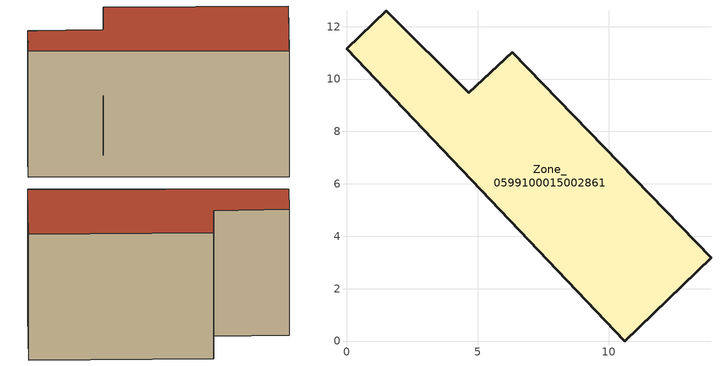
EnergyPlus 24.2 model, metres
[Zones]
Zone_0599100015002861
 floor ground (C_G): 10.61,0 0,11.16 1.51,12.6 4.66,9.47 6.33,11.03 13.91,3.19 z0.84
 wall outside (C_F): 0,11.16 10.61,0 13.91,3.19 6.33,11.03 4.66,9.47 1.51,12.6 0,11.16 z0.84:9.92
 roof outside (C_R): 1.51,12.6 0,11.16 10.61,0 13.91,3.19 6.33,11.03 4.66,9.47 z9.92
[BUILDING]
Pand.0599100015002861: North Axis=0; Terrain=City; Loads Convergence Tolerance Value=0.04; Temperature Convergence Tolerance Value=0.4; Solar Distribution=FullExterior; Maximum Number of Warmup Days=25; Minimum Number of Warmup Days=1
[Site:Location]
Rotterdam.The.Hague.AP_ZH_NLD Design_Conditions: Latitude=51.96; Longitude=4.45; Time Zone=1; Elevation=-4.5
[SITE:GROUNDTEMPERATURE:BUILDINGSURFACE]
18, 18, 18, 18, 18, 18, 18, 18, 18, 18, 18, 18
[MATERIAL] Thermal Absorptance=0.9; Solar Absorptance=0.7; Visible Absorptance=0.7
Name | Roughness | Thickness | Conductivity | Density | Specific Heat
G.TI.1975-1991 | MediumSmooth | 0.15 | 0.288461 | 540 | 1210
F.TI.1975-1991 | Rough | 0.3 | 0.230769 | 1920 | 840
R.TI.1975-1991 | MediumRough | 0.2 | 0.153846 | 1500 | 1000
[CONSTRUCTION]
C_G: G.TI.1975-1991
C_F: F.TI.1975-1991
C_R: R.TI.1975-1991
[ZONE]
Zone_0599100015002861: Type=1; Multiplier=1; Ceiling Height=Autocalculate; Volume=Autocalculate; Floor Area=autocalculate; Part of Total Floor Area=Yes
[ZONEINFILTRATION:DESIGNFLOWRATE]
Infil_Zone_0599100015002861: Zone or ZoneList or Space or SpaceList=Zone_0599100015002861; Schedule=AlwaysOn; Design Flow Rate Calculation Method=Flow/Area; Flow Rate per Floor Area=0.003; Constant Term Coefficient=1; Temperature Term Coefficient=0; Velocity Term Coefficient=0; Velocity Squared Term Coefficient=0
[HVACTEMPLATE:ZONE:IDEALLOADSAIRSYSTEM]
Zone_0599100015002861: Maximum Heating Supply Air Temperature=50; Minimum Cooling Supply Air Temperature=13; Maximum Heating Supply Air Humidity Ratio=0.0156; Minimum Cooling Supply Air Humidity Ratio=0.0077; Heating Limit=NoLimit; Cooling Limit=NoLimit; Dehumidification Control Type=ConstantSensibleHeatRatio; Cooling Sensible Heat Ratio=0.7; Dehumidification Setpoint=60; Humidification Control Type=None; Humidification Setpoint=30; Outdoor Air Method=None; Outdoor Air Flow Rate per Person=0.00944; Outdoor Air Flow Rate per Zone Floor Area=0; Outdoor Air Flow Rate per Zone=0; Demand Controlled Ventilation Type=None; Outdoor Air Economizer Type=NoEconomizer; Heat Recovery Type=None; Sensible Heat Recovery Effectiveness=0.7; Latent Heat Recovery Effectiveness=0.65
[ZONECONTROL:THERMOSTAT]
ThermostatControl_Zone_0599100015002861: Zone or ZoneList=Zone_0599100015002861; Control Type Schedule=DualSetpointControlType; Control 1=Thermostat_Zone_0599100015002861; Temperature Difference Between Cutout And Setpoint=0
[THERMOSTATSETPOINT:DUALSETPOINT]
Thermostat_Zone_0599100015002861: Heating Setpoint Temperature Schedule=HeatingSetpoint_Zone_0599100015002861; Cooling Setpoint Temperature Schedule=CoolingSetpoint_Zone_0599100015002861
[SCHEDULE:COMPACT]
HeatingSetpoint_Zone_0599100015002861: Through: 12/31, For: AllDays, Until: 24:00, 21
CoolingSetpoint_Zone_0599100015002861: Through: 12/31, For: AllDays, Until: 24:00, 24
DualSetpointControlType: Through: 12/31, For: AllDays, Until: 24:00, 4
AlwaysOn: Through: 12/31, For: AllDays, Until: 24:00, 1
